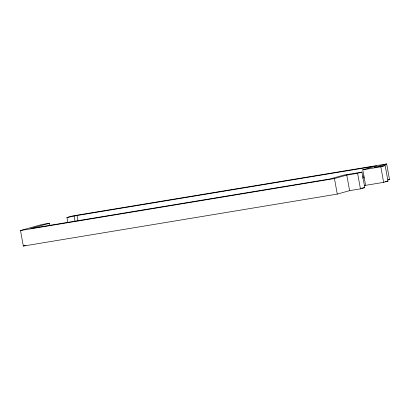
<?xml version="1.0" encoding="UTF-8"?>
<svg xmlns="http://www.w3.org/2000/svg" width="410" height="410" viewBox="0 0 410 410"><rect width="100%" height="100%" fill="white"/><g stroke="black" fill="none" stroke-linecap="round" stroke-linejoin="round"><path stroke-width="0.61" d="M49.477 223.235L30.617 228.513L330.132 178.939L343.918 175.08L361.958 172.097L364.782 187.642L360.431 188.861L349.607 190.65L337.276 194.104L23.324 246.067L20.5 230.522L42.261 224.429L49.477 223.235L49.912 225.623M67.793 222.302L66.922 217.52L72.724 215.896L386.676 163.933L389.5 179.477L387.65 179.995M66.922 217.52L77.039 215.511L376.554 165.937L362.773 169.801L365.602 185.346L364.382 185.684M23.324 246.067L25.784 245.38M20.5 230.522L334.452 178.56L346.783 175.106L357.607 173.312L361.958 172.097M386.676 163.933L374.345 167.388L385.169 165.594L387.993 181.138L383.642 182.358L365.602 185.346M362.773 169.801L380.818 166.814L385.169 165.594M362.363 178.083L364.188 177.571M362.804 176.223L364.07 176.013M388.234 179.688L389.5 179.477M384.99 181.635L387.993 181.138M361.671 188.154L364.782 187.642M380.818 166.814L383.642 182.358M357.607 173.312L360.431 188.861M346.783 175.106L349.607 190.65M334.452 178.56L337.276 194.104M77.039 215.511L78.018 220.893M74.138 216.326L75.117 221.707"/></g></svg>
